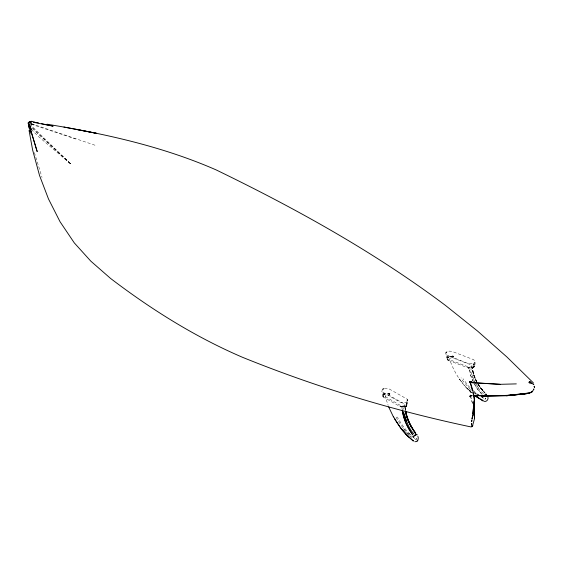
<?xml version="1.0" encoding="UTF-8"?>
<svg xmlns="http://www.w3.org/2000/svg" width="563" height="563" viewBox="0 0 563 563"><rect width="100%" height="100%" fill="white"/><g stroke="black" fill="none" stroke-linecap="round" stroke-linejoin="round"><path stroke-width="0.42" stroke-dasharray="2.81 2.11" d="M474.201 366.766C469.633 370.032 478.29 365.134 473.8 359.736L452.427 351.558C443.989 349.426 444.861 355.176 448.176 360.264L468.015 367.878C469.908 367.716 473.779 368.702 474.419 366.175C474.588 368.42 466.636 368.413 473.877 367.266C474.595 366.147 473.194 362.044 473.87 364.824C472.484 365.647 473.574 363.74 473.441 363.818M472.744 367.674C474.173 367.885 474.243 364.416 474.187 366.682L473.786 367.308L471.189 367.759M383.199 394.107L384.001 394.846L385.092 394.304L385.134 393.284L383.199 394.107L383.058 396.486L383.853 397.196L382.889 396.352L381.862 391.644L382.34 389.181L383.783 388.583L388.73 388.709L407.169 399.146L406.965 402.848M470.133 396.739L469.669 395.909L471.4 395.958L470.323 395.585L470.408 396.443L469.739 396.894L470.379 395.951L470.323 387.801M388.759 393.474L389.842 394.023L387.098 393.692L389.103 393.27C387.281 394.733 391.306 394.374 389.441 393.291L389.842 394.023L387.098 393.692L389.723 394.199L388.737 394.03L389.265 394.389M447.113 351.798L446.325 352.698L446.002 352.325L445.91 353.142L445.783 352.698M453.623 356.203C450.674 355.204 453.855 358.617 453.328 355.985L450.534 356.59L448.296 356.428C444.707 358.026 450.161 358.082 448.296 356.428L447.029 357.653M447.824 357.991L448.746 357.371M472.716 367.555L473.638 366.928M472.139 365.943L471.147 366.942L468.803 367.09L450.273 359.996C447.979 358.483 451.885 357.181 453.215 358.012L471.428 365.007C473.779 370.046 472.843 377.484 476.854 382.347M486.84 394.783L486.214 394.114L486.193 394.691L486.214 394.114L481.597 389.244L477.691 383.642M407.239 400.947L407.408 399.505L406.845 404.093C406.5 399.47 405.803 408.829 407.119 402.256C408.288 406.922 403.72 407.795 400.223 406.641L383.586 397.182L382.882 396.19L383.473 397.119M383.783 388.583L383.755 389.117L383.424 388.646L383.297 389.244L383.093 388.737L382.889 389.413L382.34 389.181L382.34 389.807L382.207 389.371M473.997 364.676L474.032 364.127L473.413 364.001L473.891 363.951M470.049 396.436L470.295 395.726L471.337 395.775M471.308 395.613L470.506 395.726L471.365 395.895C468.895 396.971 471.33 394.973 469.943 396.838M406.669 405.156L406.092 406.514L404.853 406.845L401.285 406.873L399.962 406.345M406.972 403.96L407.07 403.425L406.746 405.684L405.902 406.613L400.11 406.577L400.497 406.43M481.393 396.57L485.039 399.258L485.44 397.985L485.602 398.991L485.039 399.258L481.499 396.908M447.655 356.668L447.282 357.885L448.697 356.928L448.296 356.428L453.539 356.569L453.328 355.985L453.595 356.386M474.905 362.424L474.651 363.494L474.834 362.621L473.582 363.332L468.493 363.656L446.114 354.746M384.001 394.846L385.127 394.03L383.452 394.691L383.931 393.987L385.141 393.474M400.11 406.577L401.328 406.746L400.223 406.641M405.902 406.613L406.746 405.684L404.762 406.493L406.162 406.444L406.782 405.043M412.862 436.656L415.783 439.597L416.247 438.359L416.317 439.379L415.783 439.597C408.266 433.327 401.912 425.712 397.394 417.042M406.169 403.995L406.289 404.192M75.787 139.04L30.135 123.818L32.056 124.029L29.994 123.198L96.653 145.789M447.648 357.294L447.451 357.955L448.718 357.097L447.648 357.294L447.395 356.822M407.176 401.602L405.536 402.58L400.504 402.432L381.862 391.644M382.953 396.345L384.086 393.509M405.466 406.62L406.535 405.979M468.444 367.66L469.183 367.949L468.135 367.913L469.176 368.033L467.818 367.484L469.183 367.836M470.077 396.514L470.379 395.951M470.105 396.113L471.365 395.895L469.971 396.225L470.323 395.789M470.211 396.401L470.506 396.085L472.885 404.635M406.162 406.444L406.373 406.078M384.423 393.403L385.134 393.854L384.008 394.128L383.621 394.776L385.092 394.304M401.285 406.873L400.349 406.662L401.13 406.739M447.958 356.534L447.043 357.16L447.142 357.779M453.539 356.569L452.314 356.407L452.645 355.978L450.534 356.59L453.461 356.738L452.582 357.026M472.913 367.526L473.736 367.083M467.916 367.794L469.183 367.949L467.846 367.66M485.243 394.705L486.059 394.037L484.708 394.839L485.897 394.023M473.631 367.034L473.265 367.407M452.314 356.407L452.997 355.964M383.199 394.424L385.134 393.854M405.817 406.345L404.825 406.831L406.373 406.085L405.684 406.627M405.951 406.282L405.768 406.472M447.655 359.757L447.36 358.814L447.515 359.658L448.078 360.172L447.36 358.814L447.402 359.525L448.577 360.214L447.332 359.377M468.951 367.92L468.268 367.899L469.176 368.033M404.896 406.718L405.986 406.176M405.48 406.437L403.157 406.838M448.697 356.928L447.184 356.984M470.119 395.888L471.4 395.958L469.669 395.909M383.333 393.938L384.008 394.128M30.135 123.818L32.021 124.156M389.575 394.353L388.906 394.304M473.279 364.979L473.187 364.507L473.715 364.951L473.286 364.352L474.046 365.816M473.434 367.203L473.786 367.308M452.37 356.921L452.786 357.041M31.978 124.282L34.146 124.958M448.239 359.968L447.824 359.827L448.176 360.264M485.686 398.534L485.243 398.822M400.842 406.493L401.215 406.676M382.96 396.507L383.389 397.021M383.537 393.776L383.931 393.987L383.783 393.636M473.673 390.729L476.551 393.621L480.077 395.705M383.755 396.866L383.368 396.69L383.586 397.182M416.437 438.929L416.022 439.182M476.551 393.621L478.67 395.029M474.215 392.573L476.164 394.086M469.985 387.33L468.606 386.246L463.053 378.751M408.654 433.158L412.278 436.065M474.159 392.7L476.72 394.804M460.611 380.482L459.38 378.948L466.445 387.773L471.681 392.474M471.231 392.411C461.125 383.67 453.996 371.876 449.584 359.356M483.49 393.692L479.824 390.391L475.285 382.516M469.12 390.37L471.498 392.538M448.014 360.038L447.536 359.673M32.19 128.392L71.184 164.34L38.601 136.647L31.085 129.187M466.445 387.773L471.393 392.369M29.698 124.134L71.184 164.34L37.186 132.629L30.705 125.549M403.235 428.506L411.314 437.275C405.219 430.906 399.23 423.883 395.557 415.888M389.441 393.291L389.99 393.621M478.698 388.132L475.967 384.86L475.137 382.573M473.356 364.184L473.87 364.824L474.032 364.127L474.074 364.507M473.955 383.157L477.445 389.047L482.421 394.832L477.445 389.047L474.342 383.938M470.309 389.554L461.801 379.666L461.069 377.801M473.518 367.238L474.032 366.802L473.455 367.414M478.177 384.346L485.032 393.03L480.049 387.245L477.396 382.875M477.656 383.706L479.887 387.309L484.68 392.875L479.887 387.309L477.325 383.093M476.896 382.397L473.42 374.36L472.188 367.857M476.875 382.164L473.335 373.797L472.061 367.041L473.335 373.797L476.952 382.143L474.7 377.618L472.8 371.503M472.237 375.176L473.019 378.913L474.855 381.813L471.147 372.875L471.006 368.681M385.254 396.577L400.99 405.775C402.186 406.599 406 405.867 404.48 404.051L389.181 395.36L386.915 395.085L385.465 395.683L385.254 396.577L388.139 405.318M473.152 381.714L470.731 375.591L469.451 368.835L470.731 375.591L473.209 381.644M406.585 403.284L406.493 404.269M34.399 152.587L42.035 177.408M470.506 396.085L472.843 404.959M401.841 407.682L402.179 409.118M446.206 352.156L446.325 352.698M382.791 388.864L382.889 389.413M404.811 406.986L405.318 410.124M405.62 410.462L404.952 406.169L405.409 409.927M404.903 404.544L405.501 410.68M403.397 407.675L403.411 409.364"/><path stroke-width="0.84" d="M472.723 392.467C476.136 401.243 474.067 410.476 471.984 419.217L472.836 415.494C475.918 404.473 474.454 391.806 469.619 381.573L471.351 381.974L471.308 382.699L500.12 384.318L516.327 383.889M472.399 426.268L474.419 419.041L474.335 410.61L474.525 418.035M470.506 383.171L470.731 382.488C470.816 381.123 469.598 382.467 470.506 383.171L472.315 390.778M500.12 384.318L470.9 382.502C472.258 380.229 469.303 383.875 469.619 381.573M29.938 122.607C29.93 119.849 34.118 122.199 35.223 122.34M473.279 413.896L474.51 401.313M472.61 416.191L472.814 415.332M416.944 434.868L416.768 434.552L417.021 434.819M30.268 121.545L28.354 122.671C29.03 126.485 27.214 121.129 29.945 122.368M472.167 418.119L472.385 417.084M414.832 441.709C417.788 442.286 418.992 438.471 417.852 436.269M471.308 382.699L470.302 382.46L471.33 382.164M472.843 425.522L472.392 426.43M413.798 436.184L413.383 436.832L414.115 435.846L413.65 436.642M417.19 441.11L417.83 440.266M483.561 396.493L483.687 396.021L483.265 396.711L483.828 396.155M532.098 391.588L532.851 390.813C532.471 392.7 526.63 393.537 530.818 392.587L532.317 391.588L529.086 393.122M471.414 381.651L470.302 382.46L470.485 383.009L469.922 382.066M415.058 435.305L416.543 434.46L414.537 435.431L416.317 434.425M470.767 382.017L470.323 382.749L469.95 381.883L470.464 381.805L470.422 382.868M28.424 122.621L30.205 121.587M28.354 122.671L37.207 151.637L28.488 122.579L30.135 121.636L31.366 121.854M470.731 382.488L471.315 382.347L470.928 382.031M473.054 395.62C491.731 395.726 510.606 396.239 529.079 392.974L506.461 395.55L472.941 395.676M470.957 381.855L471.379 381.805M526.44 393.53L506.461 395.55L481.091 395.986M506.51 395.768L526.419 393.748L506.51 395.768L481.189 396.211M531.099 382.777L529.107 382.756L532.197 383.389L531.268 383.009M475.024 395.62L482.808 400.8L482.519 399.997L482.991 400.786L474.961 395.613M406 434.453L413.207 440.885L406 434.453L401.271 428.992L394.283 418.548M470.9 382.502L471.308 382.53M34.146 122.27L38.467 122.903M47.046 124.212C104.296 133.614 161.581 146.19 214.982 169.4L215.953 169.815C295.906 208.584 374.198 251.928 445.389 305.364L477.53 331.037L506.904 356.984L533.344 382.861M63.929 127.02L96.646 133.361L75.78 129.314M31.838 121.967L30.135 121.636L31.394 121.904M33.541 122.305L53.105 126.154L41.599 123.691M483.856 401.271C486.298 402.228 488.698 399.61 487.938 397.204M471.168 426.965C393.192 410.554 316.645 387.295 242.773 357.406C195.41 337.117 151.468 309.594 110.545 278.418L90.819 261.155L74.281 242.878L60.051 221.745L48.481 198.943L39.551 175.536L32.661 150.11L29.079 130.56M482.991 400.786L482.533 400.356M412.785 440.407L413.207 440.885M475.897 396.246L478.74 398.245L476.171 396.148M409.28 437.395C403.347 432.032 398.618 425.438 394.67 418.513M401.813 429.196L408.738 436.712M413.875 433.855C407.964 427.894 406.261 419.569 403.432 411.898M405.543 411.581C406.838 419.484 410.687 426.705 415.297 433.165M393.558 416.873L394.297 417.971M406.634 421.166L405.008 418.105L404.431 414.291M388.66 406.901L393.453 416.965M411.279 427.155L408.055 420.477L405.846 413.601M28.488 122.579L31.324 129.638L29.909 125.901M30.965 133.522L28.256 122.868L28.896 127.991M402.348 409.836C403.277 418.935 407.253 427.542 412.735 434.875C407.732 427.387 403.551 419.287 402.249 410.258M28.896 125.31L28.256 122.868L28.502 124.177M405.677 411.469C407.33 419.414 410.863 426.951 415.846 433.362C411.039 426.81 407.239 419.358 405.754 411.328M29.29 130.081L29.55 131.475M471.653 423.411L471.618 424.593L471.653 423.411M474.13 400.884L472.899 413.425L474.13 400.884M471.836 420.329L471.646 421.652L471.836 420.329M533.872 389.054L533.442 389.962L533.872 389.054M472.463 426.078L471.78 426.719L472.463 426.078M471.857 425.6L472.005 426.029L471.857 425.6M530.191 381.644L529.03 382.193L530.191 381.644M533.766 384.571L532.957 383.938L533.766 384.571M534.435 387.33L534.188 386.281L534.435 387.33"/></g></svg>
